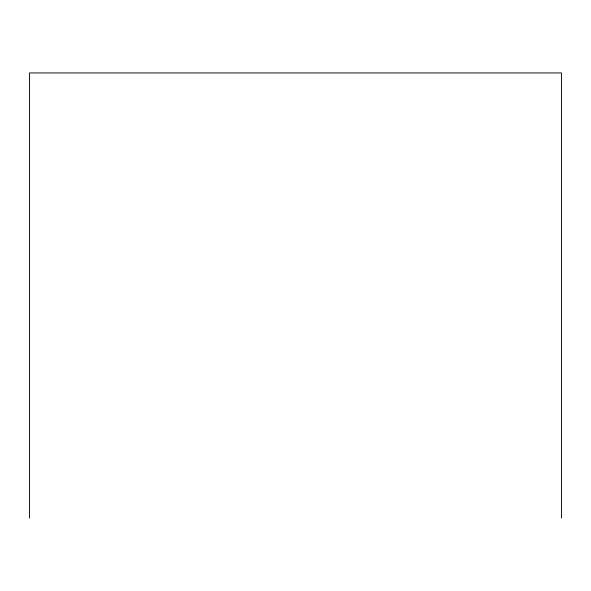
<?xml version="1.0" encoding="UTF-8"?>
<svg xmlns="http://www.w3.org/2000/svg" width="591" height="591" viewBox="0 0 591 591"><rect width="100%" height="100%" fill="white"/><g stroke="black" fill="none" stroke-linecap="round" stroke-linejoin="round"><path stroke-width="0.89" d="M561.45 518.063L561.45 72.937L29.55 72.937L29.55 518.063"/></g></svg>
